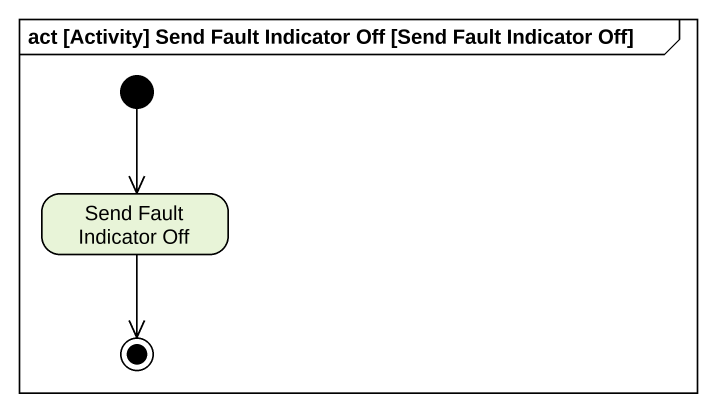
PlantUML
@startuml
mainframe act [Activity] Send Fault Indicator Off [Send Fault Indicator Off]
hide empty description
state "Send Fault Indicator Off" as Send_Fault_Indicator_Off
[*] --> Send_Fault_Indicator_Off
Send_Fault_Indicator_Off --> [*]
@enduml
